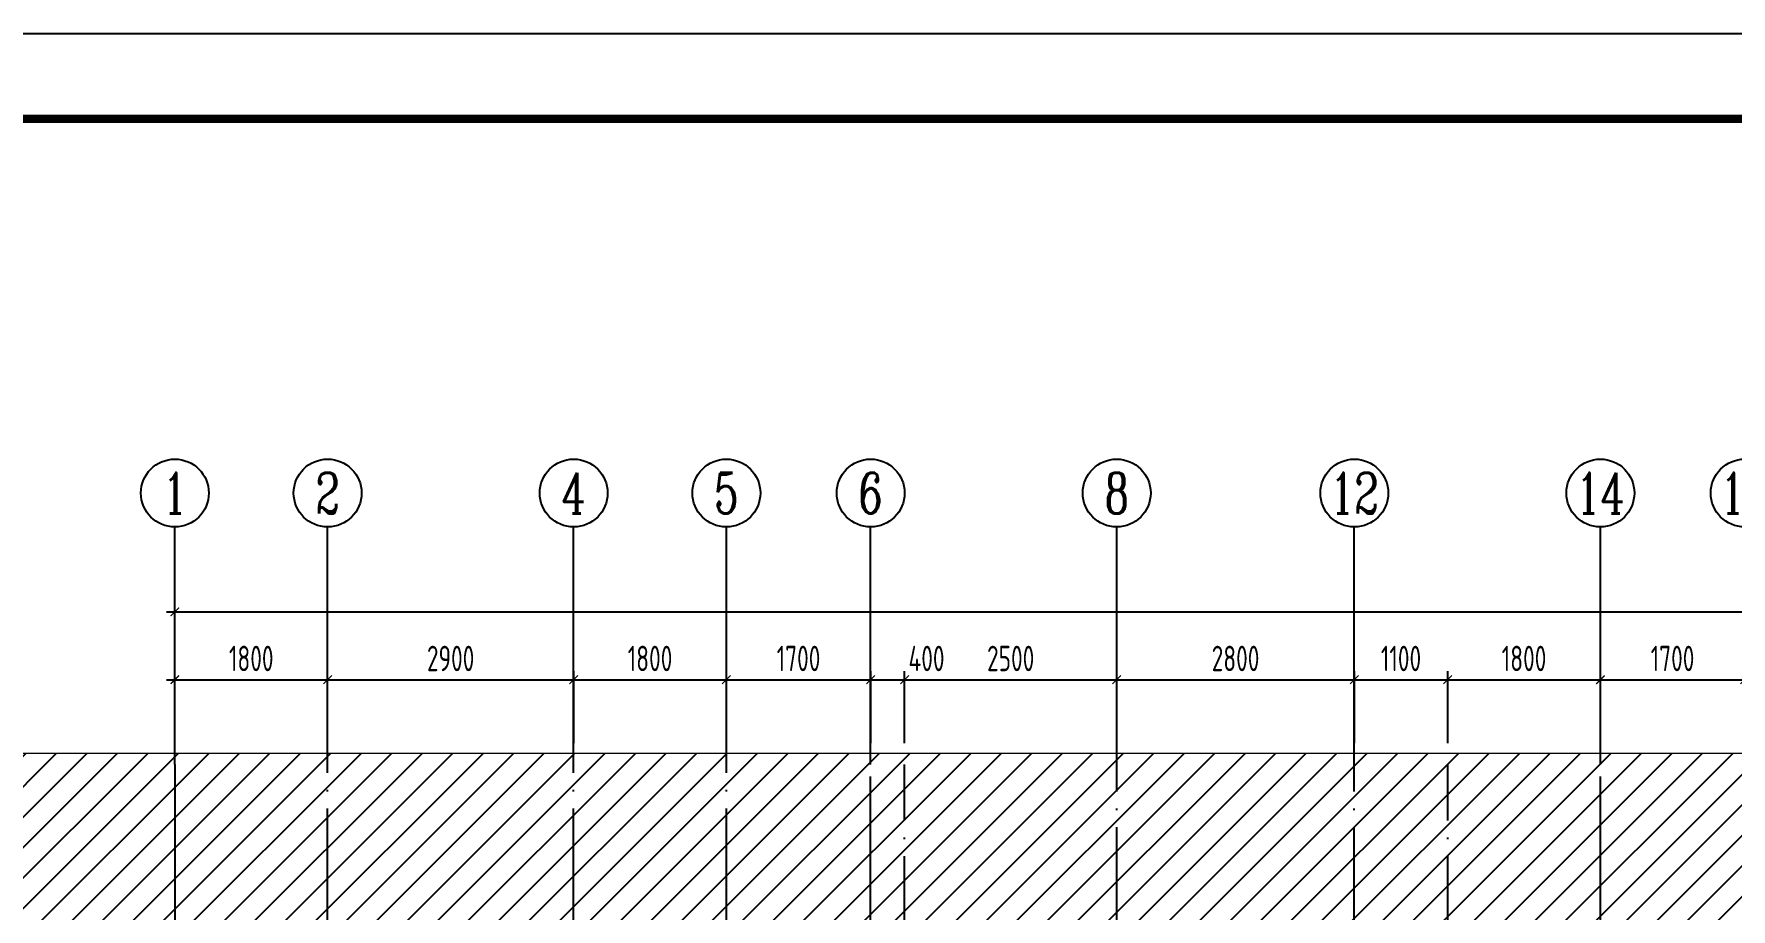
# Model space of a CAD drawing. Extents: x -655480 to 203344, y -294099 to 287156.
# Drawn here: x -408307 to -388306, y 215865 to 226182 of the extents above; entities that cross this region are included whole.
import ezdxf
from ezdxf.enums import TextEntityAlignment as Align

# ---------------------------------------------------------------- set-up
doc = ezdxf.new("R2010")
doc.units = 0
doc.header["$LTSCALE"] = 1000
doc.linetypes.add('DOTE', pattern=[2.42, 2, -0.2, 0.02, -0.2])
doc.layers.get('0').update_dxf_attribs({"linetype": 'CONTINUOUS'})
doc.layers.get('DEFPOINTS').update_dxf_attribs({"linetype": 'CONTINUOUS'})
for name, color, linetype in [('-TK', 7, 'CONTINUOUS'), ('A-AXIS', 1, 'CONTINUOUS'), ('A-DOTE', 10, 'DOTE'), ('AXIS_NUM', 7, 'CONTINUOUS'), ('S-Y一般标注', 3, 'CONTINUOUS'), ('S-降板填充', 75, 'CONTINUOUS')]:
    doc.layers.add(name, color=color, linetype=linetype)
doc.layers.add('板元', color=253, linetype='CONTINUOUS', lineweight=18)
doc.styles.add('TSSD_Axis', font='complex.shx', dxfattribs={"width": 0.7, "bigfont": 'hztxt.shx'})
doc.styles.add('TSSD_DIMENSION', font='Tssdeng.shx', dxfattribs={"width": 0.7, "bigfont": 'tssdchn.shx'})
doc.dimstyles.new('TSSD_100_100', dxfattribs={"dimtxt": 300, "dimasz": 100, "dimexe": 100, "dimexo": 250, "dimgap": 100, "dimtad": 1, "dimdec": 0, "dimzin": 0, "dimdsep": 46, "dimtxsty": 'TSSD_DIMENSION', "dimblk": 'ARCHTICK', "dimcen": 0, "dimdle": 100, "dimclrt": 7, "dimadec": 0, "dimazin": 0, "dimtfac": 1, "dimtdec": 0, "dimtix": 1, "dimtmove": 2, "dimatfit": 3, "dimldrblk": 'ARCHTICK', "dimfxl": 1, "dimtolj": 1, "dimtzin": 0, "dimarcsym": 0})

# ---------------------------------------------------------------- blocks, each defined once
blk = doc.blocks.new('A1')
blk.add_lwpolyline([(0, 59400), (0, 0), (84100, 0), (84100, 59400)], close=True)
at = {"const_width": 100}
blk.add_lwpolyline([(2500, 58400), (2500, 1000), (83100, 1000), (83100, 58400)], close=True, dxfattribs=at)
blk = doc.blocks.new('ts_axno')
at = {"color": 0, "linetype": 'ByBlock', "lineweight": -2}
blk.add_circle((0, 0), 0.5, dxfattribs=at)
at = {"color": 0, "linetype": 'ByBlock', "lineweight": -2, "style": 'TSSD_Axis', "width": 0.7}
blk.add_attdef('A', text='', height=0.6, dxfattribs=at).set_placement((0, 0), align=Align.MIDDLE_CENTER)
blk = doc.blocks.new('_ArchTick')
at = {"color": 0, "linetype": 'ByBlock', "const_width": 0.15}
blk.add_lwpolyline([(-0.5, -0.5), (0.5, 0.5)], dxfattribs=at)
blk = doc.blocks.new('*D472')
at = {"layer": 'DEFPOINTS', "color": 0, "transparency": 16777216}
for p in [(-193091, 288113), (-194891, 287113), (-193091, 287113)]:
    blk.add_point(p, dxfattribs=at)
at = {"layer": 'S-Y一般标注', "color": 0, "lineweight": -2, "transparency": 16777216}
for p, q in [((-194891, 287363), (-194891, 288213)), ((-193091, 287363), (-193091, 288213)), ((-194991, 288113), (-192991, 288113))]:
    blk.add_line(p, q, dxfattribs=at)
at = {"layer": 'S-Y一般标注', "color": 0, "lineweight": -2, "transparency": 16777216, "xscale": 100, "yscale": 100, "zscale": 100, "rotation": 180}
blk.add_blockref('_ArchTick', (-194891, 288113), dxfattribs=at)
at = {"layer": 'S-Y一般标注', "color": 0, "lineweight": -2, "transparency": 16777216, "xscale": 100, "yscale": 100, "zscale": 100}
blk.add_blockref('_ArchTick', (-193091, 288113), dxfattribs=at)
at = {"layer": 'S-Y一般标注', "color": 7, "transparency": 16777216, "insert": (-193991, 288363), "char_height": 300, "attachment_point": 5, "style": 'TSSD_DIMENSION'}
blk.add_mtext('\\A1;1800', dxfattribs=at)
blk = doc.blocks.new('*D473')
at = {"layer": 'DEFPOINTS', "color": 0, "transparency": 16777216}
for p in [(-190191, 288113), (-193091, 287113), (-190191, 287113)]:
    blk.add_point(p, dxfattribs=at)
at = {"layer": 'S-Y一般标注', "color": 0, "lineweight": -2, "transparency": 16777216}
for p, q in [((-193091, 287363), (-193091, 288213)), ((-190191, 287363), (-190191, 288213)), ((-193191, 288113), (-190091, 288113))]:
    blk.add_line(p, q, dxfattribs=at)
at = {"layer": 'S-Y一般标注', "color": 0, "lineweight": -2, "transparency": 16777216, "xscale": 100, "yscale": 100, "zscale": 100, "rotation": 180}
blk.add_blockref('_ArchTick', (-193091, 288113), dxfattribs=at)
at = {"layer": 'S-Y一般标注', "color": 0, "lineweight": -2, "transparency": 16777216, "xscale": 100, "yscale": 100, "zscale": 100}
blk.add_blockref('_ArchTick', (-190191, 288113), dxfattribs=at)
at = {"layer": 'S-Y一般标注', "color": 7, "transparency": 16777216, "insert": (-191641, 288363), "char_height": 300, "attachment_point": 5, "style": 'TSSD_DIMENSION'}
blk.add_mtext('\\A1;2900', dxfattribs=at)
blk = doc.blocks.new('*D474')
at = {"layer": 'DEFPOINTS', "color": 0, "transparency": 16777216}
for p in [(-188391, 288113), (-190191, 287113), (-188391, 287113)]:
    blk.add_point(p, dxfattribs=at)
at = {"layer": 'S-Y一般标注', "color": 0, "lineweight": -2, "transparency": 16777216}
for p, q in [((-190191, 287363), (-190191, 288213)), ((-188391, 287363), (-188391, 288213)), ((-190291, 288113), (-188291, 288113))]:
    blk.add_line(p, q, dxfattribs=at)
at = {"layer": 'S-Y一般标注', "color": 0, "lineweight": -2, "transparency": 16777216, "xscale": 100, "yscale": 100, "zscale": 100, "rotation": 180}
blk.add_blockref('_ArchTick', (-190191, 288113), dxfattribs=at)
at = {"layer": 'S-Y一般标注', "color": 0, "lineweight": -2, "transparency": 16777216, "xscale": 100, "yscale": 100, "zscale": 100}
blk.add_blockref('_ArchTick', (-188391, 288113), dxfattribs=at)
at = {"layer": 'S-Y一般标注', "color": 7, "transparency": 16777216, "insert": (-189291, 288363), "char_height": 300, "attachment_point": 5, "style": 'TSSD_DIMENSION'}
blk.add_mtext('\\A1;1800', dxfattribs=at)
blk = doc.blocks.new('*D475')
at = {"layer": 'DEFPOINTS', "color": 0, "transparency": 16777216}
for p in [(-186691, 288113), (-188391, 287113), (-186691, 287113)]:
    blk.add_point(p, dxfattribs=at)
at = {"layer": 'S-Y一般标注', "color": 0, "lineweight": -2, "transparency": 16777216}
for p, q in [((-188391, 287363), (-188391, 288213)), ((-186691, 287363), (-186691, 288213)), ((-188491, 288113), (-186591, 288113))]:
    blk.add_line(p, q, dxfattribs=at)
at = {"layer": 'S-Y一般标注', "color": 0, "lineweight": -2, "transparency": 16777216, "xscale": 100, "yscale": 100, "zscale": 100, "rotation": 180}
blk.add_blockref('_ArchTick', (-188391, 288113), dxfattribs=at)
at = {"layer": 'S-Y一般标注', "color": 0, "lineweight": -2, "transparency": 16777216, "xscale": 100, "yscale": 100, "zscale": 100}
blk.add_blockref('_ArchTick', (-186691, 288113), dxfattribs=at)
at = {"layer": 'S-Y一般标注', "color": 7, "transparency": 16777216, "insert": (-187541, 288363), "char_height": 300, "attachment_point": 5, "style": 'TSSD_DIMENSION'}
blk.add_mtext('\\A1;1700', dxfattribs=at)
blk = doc.blocks.new('*D476')
at = {"layer": 'DEFPOINTS', "color": 0, "transparency": 16777216}
for p in [(-186291, 288113), (-186691, 287113), (-186291, 287113)]:
    blk.add_point(p, dxfattribs=at)
at = {"layer": 'S-Y一般标注', "color": 0, "lineweight": -2, "transparency": 16777216}
for p, q in [((-186691, 287363), (-186691, 288213)), ((-186291, 287363), (-186291, 288213)), ((-186791, 288113), (-186191, 288113))]:
    blk.add_line(p, q, dxfattribs=at)
at = {"layer": 'S-Y一般标注', "color": 0, "lineweight": -2, "transparency": 16777216, "xscale": 100, "yscale": 100, "zscale": 100, "rotation": 180}
blk.add_blockref('_ArchTick', (-186691, 288113), dxfattribs=at)
at = {"layer": 'S-Y一般标注', "color": 0, "lineweight": -2, "transparency": 16777216, "xscale": 100, "yscale": 100, "zscale": 100}
blk.add_blockref('_ArchTick', (-186291, 288113), dxfattribs=at)
at = {"layer": 'S-Y一般标注', "color": 7, "transparency": 16777216, "insert": (-186033, 288363), "char_height": 300, "attachment_point": 5, "style": 'TSSD_DIMENSION'}
blk.add_mtext('\\A1;400', dxfattribs=at)
blk = doc.blocks.new('*D477')
at = {"layer": 'DEFPOINTS', "color": 0, "transparency": 16777216}
for p in [(-180991, 288113), (-183791, 287113), (-180991, 287113)]:
    blk.add_point(p, dxfattribs=at)
at = {"layer": 'S-Y一般标注', "color": 0, "lineweight": -2, "transparency": 16777216}
for p, q in [((-183791, 287363), (-183791, 288213)), ((-180991, 287363), (-180991, 288213)), ((-183891, 288113), (-180891, 288113))]:
    blk.add_line(p, q, dxfattribs=at)
at = {"layer": 'S-Y一般标注', "color": 0, "lineweight": -2, "transparency": 16777216, "xscale": 100, "yscale": 100, "zscale": 100, "rotation": 180}
blk.add_blockref('_ArchTick', (-183791, 288113), dxfattribs=at)
at = {"layer": 'S-Y一般标注', "color": 0, "lineweight": -2, "transparency": 16777216, "xscale": 100, "yscale": 100, "zscale": 100}
blk.add_blockref('_ArchTick', (-180991, 288113), dxfattribs=at)
at = {"layer": 'S-Y一般标注', "color": 7, "transparency": 16777216, "insert": (-182391, 288363), "char_height": 300, "attachment_point": 5, "style": 'TSSD_DIMENSION'}
blk.add_mtext('\\A1;2800', dxfattribs=at)
blk = doc.blocks.new('*D478')
at = {"layer": 'DEFPOINTS', "color": 0, "transparency": 16777216}
for p in [(-179891, 288113), (-180991, 287113), (-179891, 287113)]:
    blk.add_point(p, dxfattribs=at)
at = {"layer": 'S-Y一般标注', "color": 0, "lineweight": -2, "transparency": 16777216}
for p, q in [((-180991, 287363), (-180991, 288213)), ((-179891, 287363), (-179891, 288213)), ((-181091, 288113), (-179791, 288113))]:
    blk.add_line(p, q, dxfattribs=at)
at = {"layer": 'S-Y一般标注', "color": 0, "lineweight": -2, "transparency": 16777216, "xscale": 100, "yscale": 100, "zscale": 100, "rotation": 180}
blk.add_blockref('_ArchTick', (-180991, 288113), dxfattribs=at)
at = {"layer": 'S-Y一般标注', "color": 0, "lineweight": -2, "transparency": 16777216, "xscale": 100, "yscale": 100, "zscale": 100}
blk.add_blockref('_ArchTick', (-179891, 288113), dxfattribs=at)
at = {"layer": 'S-Y一般标注', "color": 7, "transparency": 16777216, "insert": (-180441, 288363), "char_height": 300, "attachment_point": 5, "style": 'TSSD_DIMENSION'}
blk.add_mtext('\\A1;1100', dxfattribs=at)
blk = doc.blocks.new('*D479')
at = {"layer": 'DEFPOINTS', "color": 0, "transparency": 16777216}
for p in [(-176391, 288113), (-178091, 287113), (-176391, 287113)]:
    blk.add_point(p, dxfattribs=at)
at = {"layer": 'S-Y一般标注', "color": 0, "lineweight": -2, "transparency": 16777216}
for p, q in [((-178091, 287363), (-178091, 288213)), ((-176391, 287363), (-176391, 288213)), ((-178191, 288113), (-176291, 288113))]:
    blk.add_line(p, q, dxfattribs=at)
at = {"layer": 'S-Y一般标注', "color": 0, "lineweight": -2, "transparency": 16777216, "xscale": 100, "yscale": 100, "zscale": 100, "rotation": 180}
blk.add_blockref('_ArchTick', (-178091, 288113), dxfattribs=at)
at = {"layer": 'S-Y一般标注', "color": 0, "lineweight": -2, "transparency": 16777216, "xscale": 100, "yscale": 100, "zscale": 100}
blk.add_blockref('_ArchTick', (-176391, 288113), dxfattribs=at)
at = {"layer": 'S-Y一般标注', "color": 7, "transparency": 16777216, "insert": (-177241, 288363), "char_height": 300, "attachment_point": 5, "style": 'TSSD_DIMENSION'}
blk.add_mtext('\\A1;1700', dxfattribs=at)
blk = doc.blocks.new('*D494')
at = {"layer": 'DEFPOINTS', "color": 0, "transparency": 16777216}
for p in [(-144891, 288913), (-194891, 287113), (-144891, 287113)]:
    blk.add_point(p, dxfattribs=at)
at = {"layer": 'S-Y一般标注', "color": 0, "lineweight": -2, "transparency": 16777216}
for p, q in [((-194891, 287363), (-194891, 289013)), ((-144891, 287363), (-144891, 289013)), ((-194991, 288913), (-144791, 288913))]:
    blk.add_line(p, q, dxfattribs=at)
at = {"layer": 'S-Y一般标注', "color": 0, "lineweight": -2, "transparency": 16777216, "xscale": 100, "yscale": 100, "zscale": 100, "rotation": 180}
blk.add_blockref('_ArchTick', (-194891, 288913), dxfattribs=at)
at = {"layer": 'S-Y一般标注', "color": 0, "lineweight": -2, "transparency": 16777216, "xscale": 100, "yscale": 100, "zscale": 100}
blk.add_blockref('_ArchTick', (-144891, 288913), dxfattribs=at)
at = {"layer": 'S-Y一般标注', "color": 7, "transparency": 16777216, "insert": (-169891, 289163), "char_height": 300, "attachment_point": 5, "style": 'TSSD_DIMENSION'}
blk.add_mtext('\\A1;50000', dxfattribs=at)
blk = doc.blocks.new('*D507')
at = {"layer": 'DEFPOINTS', "color": 0, "transparency": 16777216}
for p in [(-183791, 288113), (-186291, 287113), (-183791, 287113)]:
    blk.add_point(p, dxfattribs=at)
at = {"layer": 'S-Y一般标注', "color": 0, "lineweight": -2, "transparency": 16777216}
for p, q in [((-186291, 287363), (-186291, 288213)), ((-183791, 287363), (-183791, 288213)), ((-186391, 288113), (-183691, 288113))]:
    blk.add_line(p, q, dxfattribs=at)
at = {"layer": 'S-Y一般标注', "color": 0, "lineweight": -2, "transparency": 16777216, "xscale": 100, "yscale": 100, "zscale": 100, "rotation": 180}
blk.add_blockref('_ArchTick', (-186291, 288113), dxfattribs=at)
at = {"layer": 'S-Y一般标注', "color": 0, "lineweight": -2, "transparency": 16777216, "xscale": 100, "yscale": 100, "zscale": 100}
blk.add_blockref('_ArchTick', (-183791, 288113), dxfattribs=at)
at = {"layer": 'S-Y一般标注', "color": 7, "transparency": 16777216, "insert": (-185041, 288363), "char_height": 300, "attachment_point": 5, "style": 'TSSD_DIMENSION'}
blk.add_mtext('\\A1;2500', dxfattribs=at)
blk = doc.blocks.new('*D508')
at = {"layer": 'DEFPOINTS', "color": 0, "transparency": 16777216}
for p in [(-178091, 288113), (-179891, 287113), (-178091, 287113)]:
    blk.add_point(p, dxfattribs=at)
at = {"layer": 'S-Y一般标注', "color": 0, "lineweight": -2, "transparency": 16777216}
for p, q in [((-179891, 287363), (-179891, 288213)), ((-178091, 287363), (-178091, 288213)), ((-179991, 288113), (-177991, 288113))]:
    blk.add_line(p, q, dxfattribs=at)
at = {"layer": 'S-Y一般标注', "color": 0, "lineweight": -2, "transparency": 16777216, "xscale": 100, "yscale": 100, "zscale": 100, "rotation": 180}
blk.add_blockref('_ArchTick', (-179891, 288113), dxfattribs=at)
at = {"layer": 'S-Y一般标注', "color": 0, "lineweight": -2, "transparency": 16777216, "xscale": 100, "yscale": 100, "zscale": 100}
blk.add_blockref('_ArchTick', (-178091, 288113), dxfattribs=at)
at = {"layer": 'S-Y一般标注', "color": 7, "transparency": 16777216, "insert": (-178991, 288363), "char_height": 300, "attachment_point": 5, "style": 'TSSD_DIMENSION'}
blk.add_mtext('\\A1;1800', dxfattribs=at)
blk = doc.blocks.new('20210827.00163710')
at = {"layer": 'A-AXIS'}
for p, q in [((-250172, -268230.2), (-250172, -265430.2)), ((-248372, -268230.2), (-248372, -265430.2)), ((-245472, -268230.2), (-245472, -265430.2)), ((-243672, -268230.2), (-243672, -265430.2)), ((-241972, -268230.2), (-241972, -265430.2)), ((-239072, -268230.2), (-239072, -265430.2)), ((-236272, -268230.2), (-236272, -265430.2)), ((-233372, -268230.2), (-233372, -265430.2))]:
    blk.add_line(p, q, dxfattribs=at)
at = {"layer": 'A-DOTE'}
for p, q in [((-250172, -268230.2), (-250172, -289730.2)), ((-248372, -280430.2), (-248372, -268230.2)), ((-245472, -280430.2), (-245472, -268230.2)), ((-243672, -280430.2), (-243672, -268230.2)), ((-241972, -277630.2), (-241972, -268230.2)), ((-241572, -273730.2), (-241572, -268230.2)), ((-239072, -278229.9), (-239072, -268230.2)), ((-236272, -278229.9), (-236272, -268230.2)), ((-235172, -273730.2), (-235172, -268230.2)), ((-233372, -277630.2), (-233372, -268230.2))]:
    blk.add_line(p, q, dxfattribs=at)
at = {"layer": 'A-AXIS'}
ref = blk.add_blockref('ts_axno', (-250172, -265030.2), dxfattribs=dict(at, xscale=800, yscale=800, zscale=800))
ref.add_attrib('1', '1', dxfattribs={"layer": 'AXIS_NUM', "height": 480, "style": 'TSSD_Axis', "width": 0.7}).set_placement((-250172, -265030.2), align=Align.MIDDLE_CENTER)
ref = blk.add_blockref('ts_axno', (-248372, -265030.2), dxfattribs=dict(at, xscale=800, yscale=800, zscale=800))
ref.add_attrib('2', '2', dxfattribs={"layer": 'AXIS_NUM', "height": 480, "style": 'TSSD_Axis', "width": 0.7}).set_placement((-248372, -265030.2), align=Align.MIDDLE_CENTER)
ref = blk.add_blockref('ts_axno', (-245472, -265030.2), dxfattribs=dict(at, xscale=800, yscale=800, zscale=800))
ref.add_attrib('3', '4', dxfattribs={"layer": 'AXIS_NUM', "height": 480, "style": 'TSSD_Axis', "width": 0.7}).set_placement((-245472, -265030.2), align=Align.MIDDLE_CENTER)
ref = blk.add_blockref('ts_axno', (-243672, -265030.2), dxfattribs=dict(at, xscale=800, yscale=800, zscale=800))
ref.add_attrib('4', '5', dxfattribs={"layer": 'AXIS_NUM', "height": 480, "style": 'TSSD_Axis', "width": 0.7}).set_placement((-243672, -265030.2), align=Align.MIDDLE_CENTER)
ref = blk.add_blockref('ts_axno', (-241972, -265030.2), dxfattribs=dict(at, xscale=800, yscale=800, zscale=800))
ref.add_attrib('5', '6', dxfattribs={"layer": 'AXIS_NUM', "height": 480, "style": 'TSSD_Axis', "width": 0.7}).set_placement((-241972, -265030.2), align=Align.MIDDLE_CENTER)
ref = blk.add_blockref('ts_axno', (-239072, -265030.2), dxfattribs=dict(at, xscale=800, yscale=800, zscale=800))
ref.add_attrib('6', '8', dxfattribs={"layer": 'AXIS_NUM', "height": 480, "style": 'TSSD_Axis', "width": 0.7}).set_placement((-239072, -265030.2), align=Align.MIDDLE_CENTER)
ref = blk.add_blockref('ts_axno', (-236272, -265030.2), dxfattribs=dict(at, xscale=800, yscale=800, zscale=800))
ref.add_attrib('7', '12', dxfattribs={"layer": 'AXIS_NUM', "height": 480, "style": 'TSSD_Axis', "width": 0.7}).set_placement((-236272, -265030.2), align=Align.MIDDLE_CENTER)
ref = blk.add_blockref('ts_axno', (-233372, -265030.2), dxfattribs=dict(at, xscale=800, yscale=800, zscale=800))
ref.add_attrib('8', '14', dxfattribs={"layer": 'AXIS_NUM', "height": 480, "style": 'TSSD_Axis', "width": 0.7}).set_placement((-233372, -265030.2), align=Align.MIDDLE_CENTER)
ref = blk.add_blockref('ts_axno', (-231672, -265030.2), dxfattribs=dict(at, xscale=800, yscale=800, zscale=800))
ref.add_attrib('9', '15', dxfattribs={"layer": 'AXIS_NUM', "height": 480, "style": 'TSSD_Axis', "width": 0.7}).set_placement((-231672, -265030.2), align=Align.MIDDLE_CENTER)
at = {"layer": 'S-Y一般标注'}
for base, p1, p2, picture, middle in [((-200172, -266430.2), (-250172, -268230.2), (-200172, -268230.2), '*D494', (-225172, -266180.2)), ((-248372, -267230.2), (-250172, -268230.2), (-248372, -268230.2), '*D472', (-249272, -266980.2)), ((-245472, -267230.2), (-248372, -268230.2), (-245472, -268230.2), '*D473', (-246922, -266980.2)), ((-243672, -267230.2), (-245472, -268230.2), (-243672, -268230.2), '*D474', (-244572, -266980.2)), ((-241972, -267230.2), (-243672, -268230.2), (-241972, -268230.2), '*D475', (-242822, -266980.2)), ((-239072, -267230.2), (-241572, -268230.2), (-239072, -268230.2), '*D507', (-240322, -266980.2)), ((-236272, -267230.2), (-239072, -268230.2), (-236272, -268230.2), '*D477', (-237672, -266980.2)), ((-235172, -267230.2), (-236272, -268230.2), (-235172, -268230.2), '*D478', (-235722, -266980.2)), ((-233372, -267230.2), (-235172, -268230.2), (-233372, -268230.2), '*D508', (-234272, -266980.2)), ((-231672, -267230.2), (-233372, -268230.2), (-231672, -268230.2), '*D479', (-232522, -266980.2))]:
    dim = blk.add_linear_dim(base=base, p1=p1, p2=p2, dimstyle='TSSD_100_100', dxfattribs=at)
    dim.commit()
    dim.dimension.update_dxf_attribs({"geometry": picture, "text_midpoint": middle, "insert": (-55280.9, -555343.3)})
dim = blk.add_linear_dim(base=(-241572, -267230.2), p1=(-241972, -268230.2), p2=(-241572, -268230.2), dimstyle='TSSD_100_100', dxfattribs=at)
dim.commit()
dim.dimension.update_dxf_attribs({"geometry": '*D476', "text_midpoint": (-241313.9, -266980.2), "dimtype": 128, "insert": (-55280.9, -555343.3)})

msp = doc.modelspace()

# ---------------------------------------------------------------- hatches: boundary and pattern name
at = {"layer": 'S-降板填充'}
h = msp.add_hatch(dxfattribs=at)
h.set_pattern_fill('ANSI31', color=252, scale=80, style=0)
h.paths.add_polyline_path([(-353602.69, 217704.69), (-409646.04, 217704.69), (-409646.04, 197044.71), (-353602.69, 197044.71)])
h.paths.add_polyline_path([(-372340.88, 210569.14), (-372340.88, 213369.14), (-355096.05, 213369.14), (-355096.05, 198469.14), (-396746.05, 198469.14), (-396746.05, 197869.14), (-408146.05, 197869.14), (-408146.05, 212769.14), (-396245.88, 212769.14), (-396245.88, 214469.14), (-390546.05, 214469.14), (-390546.05, 210569.14)], flags=16)

# ---------------------------------------------------------------- linework, layer by layer
at = {"layer": '板元', "color": 2}
msp.add_lwpolyline([(-409646.04, 197044.71), (-409646.04, 217704.69), (-353602.69, 217704.69), (-353602.69, 197044.71)], close=True, dxfattribs=at)

# ---------------------------------------------------------------- block references
at = {"layer": '-TK'}
msp.add_blockref('A1', (-418397.56, 166782.28), dxfattribs=at)
at = {"layer": 'A-DOTE', "color": 2}
msp.add_blockref('20210827.00163710', (-156474.07, 485799.36), dxfattribs=at)

doc.saveas('drawing.dxf')
